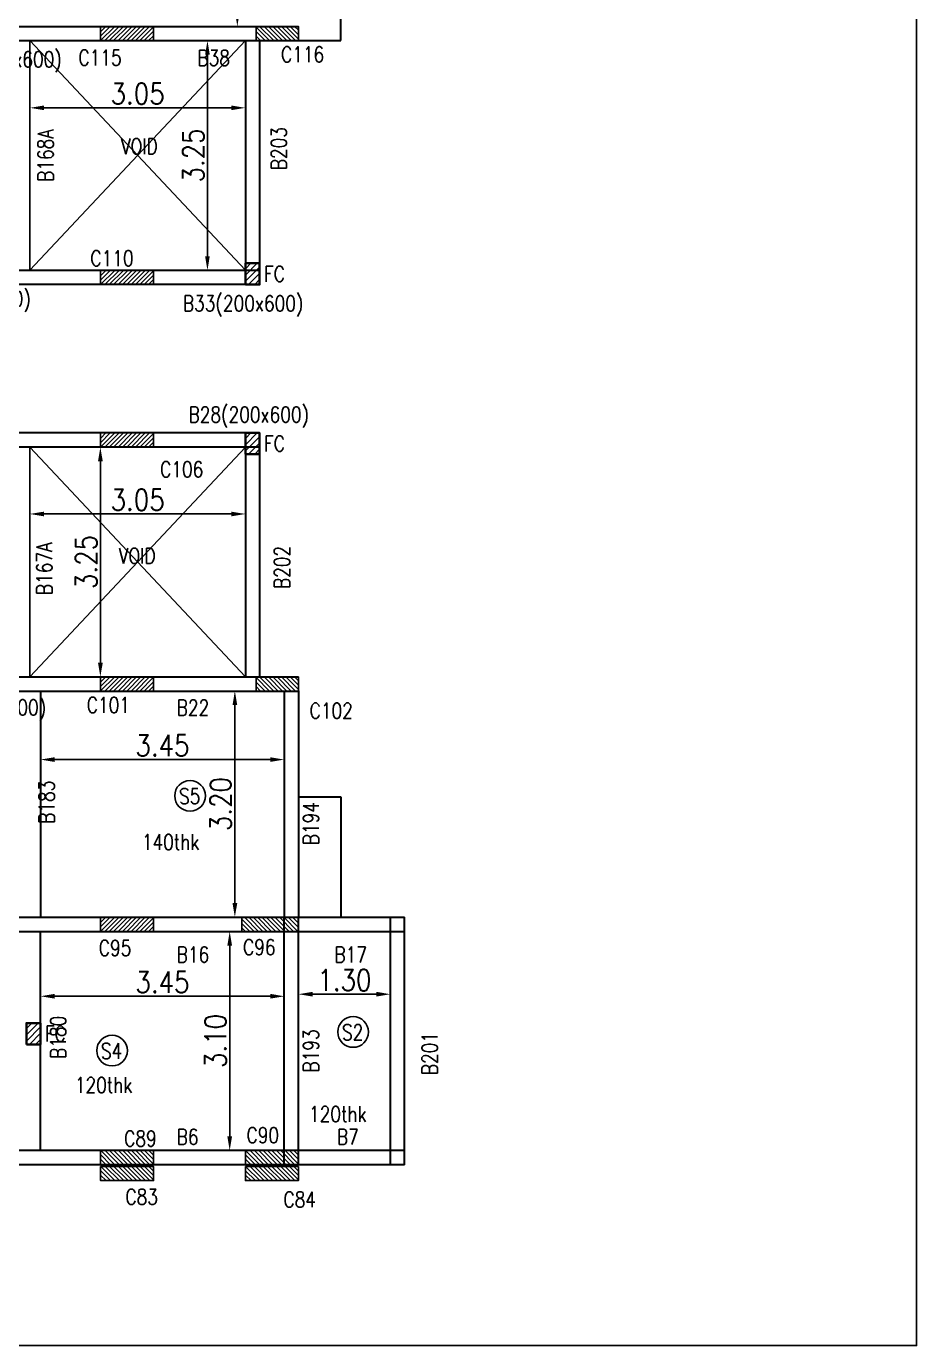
# Model space of a CAD drawing. Extents: x 461 to 37421, y -8279 to -202.
# Drawn here: x 37036.2 to 37048.79, y -8131.75 to -8113.09 of the extents above; entities that cross this region are included whole.
import ezdxf

# ---------------------------------------------------------------- set-up
doc = ezdxf.new("R2010")
doc.units = 0
doc.header["$MEASUREMENT"] = 0
doc.header["$PDMODE"] = 34
doc.header["$PDSIZE"] = 0.2
for name, color, linetype in [('COLNO', 4, 'Continuous'), ('DIM', 253, 'Continuous'), ('K-col', 1, 'Continuous')]:
    doc.layers.add(name, color=color, linetype=linetype)
doc.layers.add('k-beam', color=6, linetype='Continuous', lineweight=30)
doc.styles.add('RS', font='ROMANS.shx', dxfattribs={"width": 0.85})
doc.dimstyles.new('DIM1', dxfattribs={"dimtxt": 0.3, "dimasz": 0.2, "dimexe": 0.1, "dimexo": 0.0625, "dimgap": 0.05, "dimtad": 1, "dimzin": 0, "dimdsep": 46, "dimtxsty": 'RS', "dimcen": 0.09, "dimclrd": 256, "dimclre": 256, "dimclrt": 12, "dimaunit": 1, "dimadec": 3, "dimazin": 0, "dimtfac": 1, "dimtofl": 0, "dimtmove": 2, "dimatfit": 3, "dimfxl": 1, "dimtolj": 1, "dimtzin": 0, "dimlwd": -1, "dimarcsym": 0})

# ---------------------------------------------------------------- blocks, each defined once
blk = doc.blocks.new('*D1453')
at = {"layer": 'Defpoints', "color": 0, "transparency": 16777216}
for p in [(37039.051, -8109.893), (37039.051, -8113.093), (37039.184, -8113.093)]:
    blk.add_point(p, dxfattribs=at)
at = {"layer": 'DIM', "lineweight": -2, "transparency": 16777216}
for p, q in [((37039.113, -8109.893), (37039.284, -8109.893)), ((37039.113, -8113.093), (37039.284, -8113.093))]:
    blk.add_line(p, q, dxfattribs=at)
at = {"layer": 'DIM', "transparency": 16777216}
blk.add_line((37039.184, -8110.093), (37039.184, -8112.893), dxfattribs=at)
for points in [[(37039.151, -8110.093), (37039.217, -8110.093), (37039.184, -8109.893)], [(37039.151, -8112.893), (37039.217, -8112.893), (37039.184, -8113.093)]]:
    blk.add_solid(points, dxfattribs=at)
at = {"layer": 'DIM', "color": 12, "transparency": 16777216, "insert": (37038.984, -8111.493), "char_height": 0.3, "attachment_point": 5, "rotation": 90, "style": 'RS'}
blk.add_mtext('\\A1;3.20', dxfattribs=at)
blk = doc.blocks.new('*D1463')
at = {"layer": 'Defpoints', "color": 0, "transparency": 16777216}
for p in [(37036.249, -8114.266), (37039.299, -8114.244), (37039.299, -8114.266)]:
    blk.add_point(p, dxfattribs=at)
at = {"layer": 'DIM', "lineweight": -2, "transparency": 16777216}
for p, q in [((37036.249, -8114.203), (37036.249, -8114.144)), ((37039.299, -8114.203), (37039.299, -8114.144))]:
    blk.add_line(p, q, dxfattribs=at)
at = {"layer": 'DIM', "transparency": 16777216}
blk.add_line((37036.449, -8114.244), (37039.099, -8114.244), dxfattribs=at)
for points in [[(37036.449, -8114.211), (37036.449, -8114.277), (37036.249, -8114.244)], [(37039.099, -8114.211), (37039.099, -8114.277), (37039.299, -8114.244)]]:
    blk.add_solid(points, dxfattribs=at)
at = {"layer": 'DIM', "color": 12, "transparency": 16777216, "insert": (37037.774, -8114.044), "char_height": 0.3, "attachment_point": 5, "style": 'RS'}
blk.add_mtext('\\A1;3.05', dxfattribs=at)
blk = doc.blocks.new('*D1464')
at = {"layer": 'Defpoints', "color": 0, "transparency": 16777216}
for p in [(37038.401, -8113.293), (37038.401, -8116.543), (37038.761, -8116.543)]:
    blk.add_point(p, dxfattribs=at)
at = {"layer": 'DIM', "lineweight": -2, "transparency": 16777216}
for p, q in [((37038.463, -8113.293), (37038.861, -8113.293)), ((37038.463, -8116.543), (37038.861, -8116.543))]:
    blk.add_line(p, q, dxfattribs=at)
at = {"layer": 'DIM', "transparency": 16777216}
blk.add_line((37038.761, -8113.493), (37038.761, -8116.343), dxfattribs=at)
for points in [[(37038.728, -8113.493), (37038.794, -8113.493), (37038.761, -8113.293)], [(37038.728, -8116.343), (37038.794, -8116.343), (37038.761, -8116.543)]]:
    blk.add_solid(points, dxfattribs=at)
at = {"layer": 'DIM', "color": 12, "transparency": 16777216, "insert": (37038.561, -8114.918), "char_height": 0.3, "attachment_point": 5, "rotation": 90, "style": 'RS'}
blk.add_mtext('\\A1;3.25', dxfattribs=at)
blk = doc.blocks.new('*D1468')
at = {"layer": 'Defpoints', "color": 0, "transparency": 16777216}
for p in [(37036.248, -8119.905), (37039.299, -8119.905), (37039.299, -8119.989)]:
    blk.add_point(p, dxfattribs=at)
at = {"layer": 'DIM', "lineweight": -2, "transparency": 16777216}
for p, q in [((37036.248, -8119.967), (37036.248, -8120.089)), ((37039.299, -8119.967), (37039.299, -8120.089))]:
    blk.add_line(p, q, dxfattribs=at)
at = {"layer": 'DIM', "transparency": 16777216}
blk.add_line((37036.448, -8119.989), (37039.099, -8119.989), dxfattribs=at)
for points in [[(37036.448, -8119.956), (37036.448, -8120.022), (37036.248, -8119.989)], [(37039.099, -8119.956), (37039.099, -8120.022), (37039.299, -8119.989)]]:
    blk.add_solid(points, dxfattribs=at)
at = {"layer": 'DIM', "color": 12, "transparency": 16777216, "insert": (37037.774, -8119.789), "char_height": 0.3, "attachment_point": 5, "style": 'RS'}
blk.add_mtext('\\A1;3.05', dxfattribs=at)
blk = doc.blocks.new('*D1469')
at = {"layer": 'Defpoints', "color": 0, "transparency": 16777216}
for p in [(37036.923, -8119.043), (37036.923, -8122.293), (37037.246, -8122.293)]:
    blk.add_point(p, dxfattribs=at)
at = {"layer": 'DIM', "lineweight": -2, "transparency": 16777216}
for p, q in [((37036.985, -8119.043), (37037.346, -8119.043)), ((37036.985, -8122.293), (37037.346, -8122.293))]:
    blk.add_line(p, q, dxfattribs=at)
at = {"layer": 'DIM', "transparency": 16777216}
blk.add_line((37037.246, -8119.243), (37037.246, -8122.093), dxfattribs=at)
for points in [[(37037.213, -8119.243), (37037.28, -8119.243), (37037.246, -8119.043)], [(37037.213, -8122.093), (37037.28, -8122.093), (37037.246, -8122.293)]]:
    blk.add_solid(points, dxfattribs=at)
at = {"layer": 'DIM', "color": 12, "transparency": 16777216, "insert": (37037.046, -8120.668), "char_height": 0.3, "attachment_point": 5, "rotation": 90, "style": 'RS'}
blk.add_mtext('\\A1;3.25', dxfattribs=at)
blk = doc.blocks.new('*D1491')
at = {"layer": 'Defpoints', "color": 0, "transparency": 16777216}
for p in [(37036.399, -8123.408), (37039.849, -8123.408), (37039.849, -8123.463)]:
    blk.add_point(p, dxfattribs=at)
at = {"layer": 'DIM', "lineweight": -2, "transparency": 16777216}
for p, q in [((37036.399, -8123.47), (37036.399, -8123.563)), ((37039.849, -8123.47), (37039.849, -8123.563))]:
    blk.add_line(p, q, dxfattribs=at)
at = {"layer": 'DIM', "transparency": 16777216}
blk.add_line((37036.599, -8123.463), (37039.649, -8123.463), dxfattribs=at)
for points in [[(37036.599, -8123.43), (37036.599, -8123.496), (37036.399, -8123.463)], [(37039.649, -8123.43), (37039.649, -8123.496), (37039.849, -8123.463)]]:
    blk.add_solid(points, dxfattribs=at)
at = {"layer": 'DIM', "color": 12, "transparency": 16777216, "insert": (37038.124, -8123.263), "char_height": 0.3, "attachment_point": 5, "style": 'RS'}
blk.add_mtext('\\A1;3.45', dxfattribs=at)
blk = doc.blocks.new('*D1492')
at = {"layer": 'Defpoints', "color": 0, "transparency": 16777216}
for p in [(37039.175, -8122.493), (37039.149, -8125.693), (37039.175, -8125.693)]:
    blk.add_point(p, dxfattribs=at)
at = {"layer": 'DIM', "lineweight": -2, "transparency": 16777216}
for p, q in [((37039.113, -8122.493), (37039.049, -8122.493)), ((37039.113, -8125.693), (37039.049, -8125.693))]:
    blk.add_line(p, q, dxfattribs=at)
at = {"layer": 'DIM', "transparency": 16777216}
blk.add_line((37039.149, -8122.693), (37039.149, -8125.493), dxfattribs=at)
for points in [[(37039.116, -8122.693), (37039.183, -8122.693), (37039.149, -8122.493)], [(37039.116, -8125.493), (37039.183, -8125.493), (37039.149, -8125.693)]]:
    blk.add_solid(points, dxfattribs=at)
at = {"layer": 'DIM', "color": 12, "transparency": 16777216, "insert": (37038.949, -8124.093), "char_height": 0.3, "attachment_point": 5, "rotation": 90, "style": 'RS'}
blk.add_mtext('\\A1;3.20', dxfattribs=at)
blk = doc.blocks.new('*D1493')
at = {"layer": 'Defpoints', "color": 0, "transparency": 16777216}
for p in [(37040.049, -8126.782), (37041.349, -8126.782), (37041.349, -8126.782)]:
    blk.add_point(p, dxfattribs=at)
at = {"layer": 'DIM', "lineweight": -2, "transparency": 16777216}
for p, q in [((37041.349, -8126.719), (37041.349, -8126.682)), ((37040.049, -8126.844), (37040.049, -8126.882))]:
    blk.add_line(p, q, dxfattribs=at)
at = {"layer": 'DIM', "transparency": 16777216}
blk.add_line((37040.249, -8126.782), (37041.149, -8126.782), dxfattribs=at)
for points in [[(37040.249, -8126.748), (37040.249, -8126.815), (37040.049, -8126.782)], [(37041.149, -8126.748), (37041.149, -8126.815), (37041.349, -8126.782)]]:
    blk.add_solid(points, dxfattribs=at)
at = {"layer": 'DIM', "color": 12, "transparency": 16777216, "insert": (37040.699, -8126.582), "char_height": 0.3, "attachment_point": 5, "style": 'RS'}
blk.add_mtext('\\A1;1.30', dxfattribs=at)
blk = doc.blocks.new('*D1494')
at = {"layer": 'Defpoints', "color": 0, "transparency": 16777216}
for p in [(37039.031, -8125.893), (37039.031, -8128.994), (37039.076, -8128.994)]:
    blk.add_point(p, dxfattribs=at)
at = {"layer": 'DIM', "lineweight": -2, "transparency": 16777216}
for p, q in [((37039.093, -8125.893), (37039.176, -8125.893)), ((37039.093, -8128.994), (37039.176, -8128.994))]:
    blk.add_line(p, q, dxfattribs=at)
at = {"layer": 'DIM', "transparency": 16777216}
blk.add_line((37039.076, -8126.093), (37039.076, -8128.794), dxfattribs=at)
for points in [[(37039.043, -8126.093), (37039.109, -8126.093), (37039.076, -8125.893)], [(37039.043, -8128.794), (37039.109, -8128.794), (37039.076, -8128.994)]]:
    blk.add_solid(points, dxfattribs=at)
at = {"layer": 'DIM', "color": 12, "transparency": 16777216, "insert": (37038.876, -8127.443), "char_height": 0.3, "attachment_point": 5, "rotation": 90, "style": 'RS'}
blk.add_mtext('\\A1;3.10', dxfattribs=at)
blk = doc.blocks.new('*D1495')
at = {"layer": 'Defpoints', "color": 0, "transparency": 16777216}
for p in [(37036.399, -8126.653), (37039.849, -8126.653), (37039.849, -8126.811)]:
    blk.add_point(p, dxfattribs=at)
at = {"layer": 'DIM', "lineweight": -2, "transparency": 16777216}
for p, q in [((37036.399, -8126.715), (37036.399, -8126.911)), ((37039.849, -8126.715), (37039.849, -8126.911))]:
    blk.add_line(p, q, dxfattribs=at)
at = {"layer": 'DIM', "transparency": 16777216}
blk.add_line((37036.599, -8126.811), (37039.649, -8126.811), dxfattribs=at)
for points in [[(37036.599, -8126.777), (37036.599, -8126.844), (37036.399, -8126.811)], [(37039.649, -8126.777), (37039.649, -8126.844), (37039.849, -8126.811)]]:
    blk.add_solid(points, dxfattribs=at)
at = {"layer": 'DIM', "color": 12, "transparency": 16777216, "insert": (37038.124, -8126.611), "char_height": 0.3, "attachment_point": 5, "style": 'RS'}
blk.add_mtext('\\A1;3.45', dxfattribs=at)

msp = doc.modelspace()

# ---------------------------------------------------------------- hatches: boundary and pattern name
h = msp.add_hatch()
h.set_pattern_fill('ANSI31', color=1, scale=0.5)
h.set_pattern_definition([(45, (-61.754606, -168.33155), (-0.04419417382, 0.04419417382), [])])
h.paths.add_polyline_path([(37039.499, -8116.443), (37039.299, -8116.443), (37039.299, -8116.743), (37039.499, -8116.743)])
h = msp.add_hatch()
h.set_pattern_fill('ANSI31', color=1, scale=0.5)
h.set_pattern_definition([(45, (-61.754606, -170.73183), (-0.04419417382, 0.04419417382), [])])
h.paths.add_polyline_path([(37039.499, -8118.843), (37039.299, -8118.843), (37039.299, -8119.143), (37039.499, -8119.143)])
h = msp.add_hatch()
h.set_pattern_fill('ANSI31', color=1, scale=0.5)
h.set_pattern_definition([(45, (-64.854606, -179.07969), (-0.04419417382, 0.04419417382), [])])
h.paths.add_polyline_path([(37036.399, -8127.191), (37036.199, -8127.191), (37036.199, -8127.491), (37036.399, -8127.491)])
at = {"layer": 'K-col'}
h = msp.add_hatch(dxfattribs=at)
h.set_pattern_fill('ANSI31', color=256, scale=0.35, angle=-180, style=0)
h.set_pattern_definition([(225, (-327.821093, 88.641137), (0.030935921677, -0.030935921677), [])])
h.paths.add_polyline_path([(37037.999, -8113.293), (37037.999, -8113.093), (37037.249, -8113.093), (37037.249, -8113.293)])
h = msp.add_hatch(dxfattribs=at)
h.set_pattern_fill('ANSI31', color=256, scale=0.35, angle=-90, style=0)
h.set_pattern_definition([(315, (45245.67489, 29268.029646), (0.030935921677, 0.030935921677), [])])
h.paths.add_polyline_path([(37040.049, -8113.293), (37040.049, -8113.093), (37039.449, -8113.093), (37039.449, -8113.293)])
h = msp.add_hatch(dxfattribs=at)
h.set_pattern_fill('ANSI31', color=256, scale=0.35, angle=-180, style=0)
h.set_pattern_definition([(225, (-327.821093, 85.191137), (0.030935921677, -0.030935921677), [])])
h.paths.add_polyline_path([(37037.999, -8116.743), (37037.999, -8116.543), (37037.249, -8116.543), (37037.249, -8116.743)])
h = msp.add_hatch(dxfattribs=at)
h.set_pattern_fill('ANSI31', color=256, scale=0.35, angle=-180, style=0)
h.set_pattern_definition([(225, (-327.821093, 82.891137), (0.030935921677, -0.030935921677), [])])
h.paths.add_polyline_path([(37037.999, -8119.043), (37037.999, -8118.843), (37037.249, -8118.843), (37037.249, -8119.043)])
h = msp.add_hatch(dxfattribs=at)
h.set_pattern_fill('ANSI31', color=256, scale=0.35, angle=-180, style=0)
h.set_pattern_definition([(225, (-327.821093, 79.441137), (0.030935921677, -0.030935921677), [])])
h.paths.add_polyline_path([(37037.999, -8122.493), (37037.999, -8122.293), (37037.249, -8122.293), (37037.249, -8122.493)])
h = msp.add_hatch(dxfattribs=at)
h.set_pattern_fill('ANSI31', color=256, scale=0.35, angle=-90, style=0)
h.set_pattern_definition([(315, (45245.67489, 29258.829646), (0.030935921677, 0.030935921677), [])])
h.paths.add_polyline_path([(37040.049, -8122.493), (37040.049, -8122.293), (37039.449, -8122.293), (37039.449, -8122.493)])
h = msp.add_hatch(dxfattribs=at)
h.set_pattern_fill('ANSI31', color=256, scale=0.35, angle=-180, style=0)
h.set_pattern_definition([(225, (-327.821093, 76.041137), (0.030935921677, -0.030935921677), [])])
h.paths.add_polyline_path([(37037.999, -8125.893), (37037.999, -8125.693), (37037.249, -8125.693), (37037.249, -8125.893)])
h = msp.add_hatch(dxfattribs=at)
h.set_pattern_fill('ANSI31', color=256, scale=0.35, angle=-90, style=0)
h.set_pattern_definition([(315, (45245.473187, 29249.66128), (0.030935921677, 0.030935921677), [])])
h.paths.add_polyline_path([(37040.049, -8125.893), (37040.049, -8125.693), (37039.249, -8125.693), (37039.249, -8125.893)])
h = msp.add_hatch(dxfattribs=at)
h.set_pattern_fill('ANSI31', color=256, scale=0.35, angle=-270, style=0)
h.set_pattern_definition([(135, (45240.104485, 29237.63339), (-0.030935921677, -0.030935921677), [])])
h.paths.add_polyline_path([(37037.986, -8129.194, 0.135792), (37037.986, -8128.994), (37037.263, -8128.994, 0.135792), (37037.263, -8129.194)])
h = msp.add_hatch(dxfattribs=at)
h.set_pattern_fill('ANSI31', color=256, scale=0.35, angle=-270, style=0)
h.set_pattern_definition([(135, (45242.154485, 29237.63339), (-0.030935921677, -0.030935921677), [])])
h.paths.add_polyline_path([(37040.036, -8129.194, 0.135792), (37040.036, -8128.994), (37039.313, -8128.994, 0.135792), (37039.313, -8129.194)])
h = msp.add_hatch(dxfattribs=at)
h.set_pattern_fill('ANSI31', color=256, scale=0.35, angle=-270, style=0)
h.set_pattern_definition([(135, (45240.104485, 29237.40839), (-0.030935921677, -0.030935921677), [])])
h.paths.add_polyline_path([(37037.986, -8129.419, 0.135792), (37037.986, -8129.219), (37037.263, -8129.219, 0.135792), (37037.263, -8129.419)])
h = msp.add_hatch(dxfattribs=at)
h.set_pattern_fill('ANSI31', color=256, scale=0.35, angle=-270, style=0)
h.set_pattern_definition([(135, (45242.154485, 29237.40839), (-0.030935921677, -0.030935921677), [])])
h.paths.add_polyline_path([(37040.036, -8129.419, 0.135792), (37040.036, -8129.219), (37039.313, -8129.219, 0.135792), (37039.313, -8129.419)])

# ---------------------------------------------------------------- linework, layer by layer
for p, q in [((37039.299, -8113.291), (37036.249, -8116.539)), ((37039.299, -8116.541), (37036.249, -8113.293)), ((37039.299, -8119.043), (37036.249, -8122.291)), ((37039.299, -8122.293), (37036.249, -8119.045))]:
    msp.add_line(p, q)
at = {"color": 3}
for p, q in [((37036.249, -8113.293), (37036.249, -8116.543)), ((37036.248, -8119.043), (37036.248, -8122.293))]:
    msp.add_line(p, q, dxfattribs=at)
at = {"color": 3, "lineweight": 40}
for points in [[(37039.299, -8116.743), (37039.499, -8116.743), (37039.499, -8116.443), (37039.299, -8116.443)], [(37039.299, -8119.143), (37039.499, -8119.143), (37039.499, -8118.843), (37039.299, -8118.843)], [(37036.199, -8127.491), (37036.399, -8127.491), (37036.399, -8127.191), (37036.199, -8127.191)]]:
    msp.add_lwpolyline(points, close=True, dxfattribs=at)
at = {"color": 1, "lineweight": 40}
for points in [[(37039.299, -8116.743), (37039.499, -8116.743), (37039.499, -8116.443), (37039.299, -8116.443)], [(37039.299, -8119.143), (37039.499, -8119.143), (37039.499, -8118.843), (37039.299, -8118.843)], [(37036.199, -8127.491), (37036.399, -8127.491), (37036.399, -8127.191), (37036.199, -8127.191)]]:
    msp.add_lwpolyline(points, close=True, dxfattribs=at)
for centre in [(37038.515, -8123.976), (37040.822, -8127.316), (37037.412, -8127.58)]:
    msp.add_circle(centre, 0.217)
at = {"layer": 'DIM'}
msp.add_lwpolyline([(37017.679, -8131.753), (37048.795, -8131.753), (37048.795, -8080.055), (37017.679, -8080.055)], close=True, dxfattribs=at)
at = {"layer": 'k-beam'}
for p, q in [((37040.649, -8113.293), (37040.649, -8109.891)), ((37020.169, -8113.093), (37040.049, -8113.093)), ((37020.169, -8113.293), (37040.049, -8113.293)), ((37039.299, -8113.291), (37039.299, -8116.541)), ((37039.499, -8113.291), (37039.499, -8116.743)), ((37040.049, -8113.293), (37040.649, -8113.293)), ((37039.499, -8116.543), (37020.769, -8116.543)), ((37039.499, -8116.743), (37020.769, -8116.743)), ((37039.499, -8118.843), (37031.849, -8118.843)), ((37039.499, -8118.843), (37039.499, -8122.291)), ((37039.499, -8119.043), (37031.849, -8119.043)), ((37039.299, -8119.041), (37039.299, -8122.291)), ((37027.469, -8122.293), (37040.049, -8122.293)), ((37020.169, -8122.493), (37040.049, -8122.493)), ((37036.399, -8122.491), (37036.399, -8125.691)), ((37039.849, -8122.491), (37039.849, -8125.691)), ((37040.049, -8122.491), (37040.049, -8125.691)), ((37040.049, -8123.991), (37040.649, -8123.991)), ((37040.649, -8123.991), (37040.649, -8125.691)), ((37018.669, -8125.693), (37041.549, -8125.693)), ((37039.849, -8129.188), (37039.849, -8125.691)), ((37040.049, -8129.188), (37040.049, -8125.691)), ((37041.349, -8129.194), (37041.349, -8125.691)), ((37041.549, -8129.194), (37041.549, -8125.691)), ((37018.669, -8125.893), (37041.549, -8125.893)), ((37041.549, -8128.994), (37032.549, -8128.994)), ((37041.549, -8129.194), (37032.549, -8129.194))]:
    msp.add_line(p, q, dxfattribs=at)
at = {"layer": 'k-beam', "color": 3}
msp.add_line((37036.399, -8128.994), (37036.399, -8125.893), dxfattribs=at)
at = {"layer": 'K-col'}
for points in [[(37037.249, -8113.093), (37037.249, -8113.293), (37037.999, -8113.293), (37037.999, -8113.093)], [(37039.449, -8113.093), (37039.449, -8113.293), (37040.049, -8113.293), (37040.049, -8113.093)], [(37037.249, -8116.543), (37037.249, -8116.743), (37037.999, -8116.743), (37037.999, -8116.543)], [(37037.249, -8118.843), (37037.249, -8119.043), (37037.999, -8119.043), (37037.999, -8118.843)], [(37037.249, -8122.293), (37037.249, -8122.493), (37037.999, -8122.493), (37037.999, -8122.293)], [(37039.449, -8122.293), (37039.449, -8122.493), (37040.049, -8122.493), (37040.049, -8122.293)], [(37037.249, -8125.693), (37037.249, -8125.893), (37037.999, -8125.893), (37037.999, -8125.693)], [(37039.249, -8125.693), (37039.249, -8125.893), (37040.049, -8125.893), (37040.049, -8125.693)], [(37037.249, -8128.994), (37037.249, -8129.194), (37037.999, -8129.194), (37037.999, -8128.994)], [(37039.299, -8128.994), (37039.299, -8129.194), (37040.049, -8129.194), (37040.049, -8128.994)], [(37037.249, -8129.219), (37037.249, -8129.419), (37037.999, -8129.419), (37037.999, -8129.219)], [(37039.299, -8129.219), (37039.299, -8129.419), (37040.049, -8129.419), (37040.049, -8129.219)]]:
    msp.add_lwpolyline(points, close=True, dxfattribs=at)

# ---------------------------------------------------------------- texts
at = {"layer": 'COLNO', "color": 3, "lineweight": -3, "style": 'RS', "width": 0.8}
for s, rotation, p in [('B37(200x600)', 359.9918, (37034.995, -8113.668)), ('B38', 359.9918, (37038.62, -8113.648)), ('B168A', 89.9918, (37036.581, -8115.292)), ('B203', 89.9918, (37039.882, -8115.127)), ('VOID', 359.9918, (37037.538, -8114.897)), ('B32(200x600)', 359.9918, (37034.559, -8117.056)), ('B33(200x600)', 359.9918, (37038.414, -8117.12)), ('B28(200x600)', 359.9918, (37038.494, -8118.693)), ('B167A', 89.9918, (37036.564, -8121.137)), ('VOID', 359.9918, (37037.508, -8120.691)), ('B202', 89.9918, (37039.926, -8121.051)), ('B21(200x600)', 359.9918, (37034.775, -8122.835)), ('B22', 359.9918, (37038.326, -8122.839)), ('B183', 89.9918, (37036.597, -8124.372)), ('B194', 89.9918, (37040.335, -8124.675)), ('140thk', 359.9918, (37037.833, -8124.74)), ('B16', 359.9918, (37038.326, -8126.331)), ('B17', 359.9918, (37040.558, -8126.331)), ('B180', 89.9918, (37036.759, -8127.698)), ('B193', 89.9918, (37040.335, -8127.89)), ('B201', 89.9918, (37042.016, -8127.927)), ('120thk', 359.9918, (37036.885, -8128.177)), ('120thk', 359.9918, (37040.199, -8128.587)), ('B6', 359.9918, (37038.326, -8128.909)), ('B7', 359.9918, (37040.593, -8128.909))]:
    msp.add_text(s, height=0.22, rotation=rotation, dxfattribs=at).set_placement(p)
at = {"layer": 'COLNO', "lineweight": -3, "style": 'RS', "width": 0.8}
for s, p in [('C115', (37036.937, -8113.644)), ('C116', (37039.802, -8113.598)), ('C110', (37037.105, -8116.482)), ('C106', (37038.092, -8119.467)), ('C101', (37037.055, -8122.801)), ('C102', (37040.207, -8122.882)), ('C95', (37037.225, -8126.238)), ('C96', (37039.265, -8126.227)), ('C89', (37037.583, -8128.934)), ('C90', (37039.315, -8128.886)), ('C83', (37037.601, -8129.758)), ('C84', (37039.837, -8129.796))]:
    msp.add_text(s, height=0.22, rotation=359.9918, dxfattribs=at).set_placement(p)
at = {"layer": 'COLNO', "color": 1, "lineweight": -3, "style": 'RS', "width": 0.8}
for s, p in [('FC', (37039.563, -8116.703)), ('FC', (37039.563, -8119.103)), ('S5', (37038.359, -8124.091)), ('FC', (37036.463, -8127.451)), ('S2', (37040.665, -8127.431)), ('S4', (37037.255, -8127.695))]:
    msp.add_text(s, height=0.22, rotation=359.9918, dxfattribs=at).set_placement(p)

# ---------------------------------------------------------------- dimensions: what is measured, and where the dimension line sits
at = {"layer": 'DIM'}
for base, p1, p2, picture, middle in [((37039.184, -8113.093), (37039.051, -8109.893), (37039.051, -8113.093), '*D1453', (37038.984, -8111.493)), ((37038.761, -8116.543), (37038.401, -8113.293), (37038.401, -8116.543), '*D1464', (37038.561, -8114.918)), ((37037.246, -8122.293), (37036.923, -8119.043), (37036.923, -8122.293), '*D1469', (37037.046, -8120.668)), ((37039.149, -8125.693), (37039.175, -8122.493), (37039.175, -8125.693), '*D1492', (37038.949, -8124.093)), ((37039.076, -8128.994), (37039.031, -8125.893), (37039.031, -8128.994), '*D1494', (37038.876, -8127.443))]:
    dim = msp.add_linear_dim(base=base, p1=p1, p2=p2, angle=90, dimstyle='DIM1', override={"dimpost": '\\X', "dimfxl": 0.18}, dxfattribs=at)
    dim.commit()
    dim.dimension.update_dxf_attribs({"geometry": picture, "text_midpoint": middle})
for base, p1, p2, picture, middle in [((37039.299, -8114.244), (37036.249, -8114.266), (37039.299, -8114.266), '*D1463', (37037.774, -8114.044)), ((37039.299, -8119.989), (37036.248, -8119.905), (37039.299, -8119.905), '*D1468', (37037.774, -8119.789)), ((37039.849, -8123.463), (37036.399, -8123.408), (37039.849, -8123.408), '*D1491', (37038.124, -8123.263)), ((37039.849, -8126.811), (37036.399, -8126.653), (37039.849, -8126.653), '*D1495', (37038.124, -8126.611)), ((37041.349, -8126.782), (37040.049, -8126.782), (37041.349, -8126.782), '*D1493', (37040.699, -8126.582))]:
    dim = msp.add_linear_dim(base=base, p1=p1, p2=p2, dimstyle='DIM1', override={"dimpost": '\\X', "dimfxl": 0.18}, dxfattribs=at)
    dim.commit()
    dim.dimension.update_dxf_attribs({"geometry": picture, "text_midpoint": middle})

doc.saveas('drawing.dxf')
